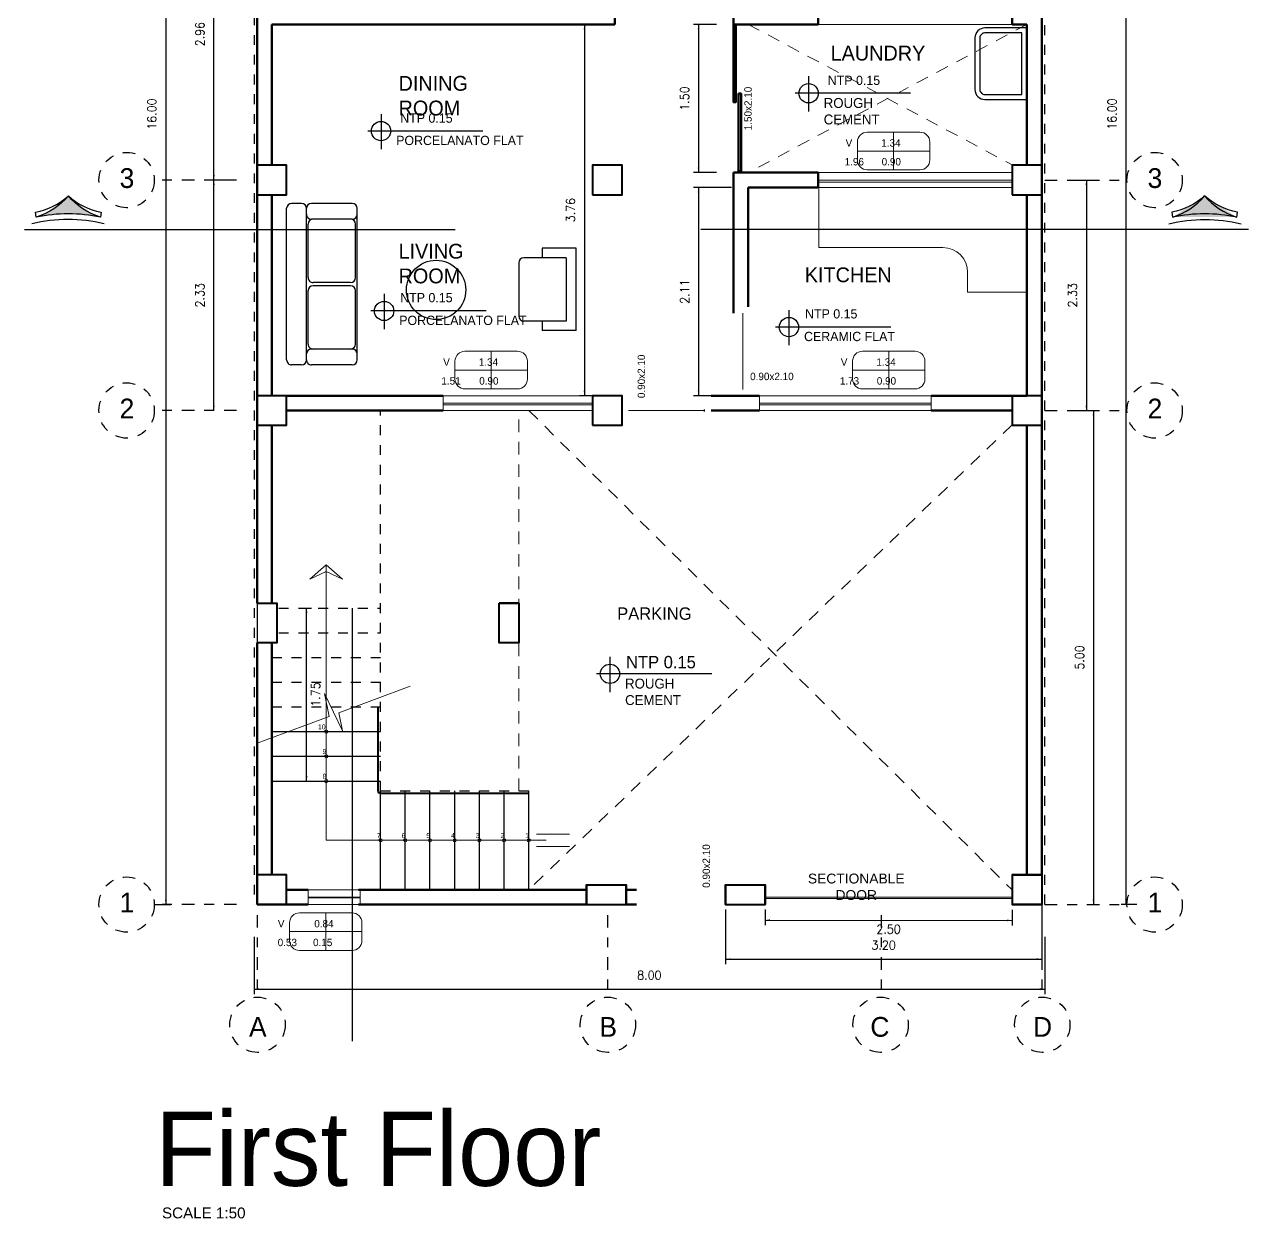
# Model space of a CAD drawing. Header units: millimetres. Extents: x -1414 to 2664, y 674 to 1517.
# Drawn here: x 1379.57 to 1391.95, y 839.85 to 851.94 of the extents above; entities that cross this region are included whole.
import ezdxf
from ezdxf.enums import TextEntityAlignment as Align

# ---------------------------------------------------------------- set-up
doc = ezdxf.new("R2010")
doc.units = ezdxf.units.MM
doc.header["$LTSCALE"] = 0.01
for name, pattern in [('DASHDOT', [25.4, 12.7, -6.35, 0, -6.35]), ('DASHED', [19.05, 12.7, -6.35]), ('DASHED2', [9.525, 6.35, -3.175])]:
    doc.linetypes.add(name, pattern=pattern)
for name, color, linetype, lineweight in [('.01', 1, 'CONTINUOUS', 9), ('.1', 2, 'CONTINUOUS', 13), ('Cotas', 1, 'CONTINUOUS', 9), ('MEMBRETE', 42, 'CONTINUOUS', 20), ('MOBILIARIO', 250, 'CONTINUOUS', 9), ('MURO', 5, 'CONTINUOUS', 50)]:
    doc.layers.add(name, color=color, linetype=linetype, lineweight=lineweight)
for name, color, linetype in [('.2', 2, 'CONTINUOUS'), ('06', 6, 'CONTINUOUS'), ('2', 2, 'CONTINUOUS'), ('AFORMA-COL', 7, 'CONTINUOUS'), ('corte', 206, 'CONTINUOUS'), ('EJES', 8, 'DASHDOT'), ('G-LINEA FINA', 254, 'CONTINUOUS'), ('IE-ALU', 3, 'CONTINUOUS'), ('sanitarios_1', 3, 'CONTINUOUS'), ('TEXTOS02', 2, 'CONTINUOUS')]:
    doc.layers.add(name, color=color, linetype=linetype)
doc.styles.add('ARIAL', font='ARIAL')
doc.styles.add('ARIAL-1', font='ARIAL-1')
doc.styles.get("Standard").update_dxf_attribs({"font": 'STANDARD'})
doc.styles.add('style1', font='style1')
doc.styles.add('TEXTO', font='TEXTO')
doc.dimstyles.get("Standard").update_dxf_attribs({"dimscale": 0.05, "dimtxt": 1.8, "dimasz": 1, "dimexe": 1, "dimexo": 1, "dimgap": 0.9, "dimtad": 0, "dimtoh": 1, "dimzin": 4, "dimdsep": 46, "dimcen": 0.09, "dimclrd": 2, "dimclre": 1, "dimclrt": 3, "dimadec": 0, "dimazin": 0, "dimtfac": 1, "dimtdec": 4, "dimtofl": 0, "dimtmove": 0, "dimatfit": 3, "dimfxl": 0.05, "dimtolj": 1, "dimtzin": 0, "dimarcsym": 0})

# ---------------------------------------------------------------- blocks, each defined once
blk = doc.blocks.new('*D2')
at = {"layer": 'MURO', "color": 1, "linetype": 'ByBlock', "lineweight": -2}
for p, q in [((1390.354, 848.031), (1390.432, 848.031)), ((1390.354, 843.031), (1390.432, 843.031))]:
    blk.add_line(p, q, dxfattribs=at)
at = {"layer": 'MURO', "color": 2, "linetype": 'ByBlock', "lineweight": -2}
blk.add_line((1390.382, 848.031), (1390.382, 843.031), dxfattribs=at)
for points in [[(1390.382, 848.031), (1390.39, 847.981), (1390.373, 847.981)], [(1390.382, 843.031), (1390.373, 843.081), (1390.39, 843.081)]]:
    blk.add_solid(points, dxfattribs=at)
at = {"layer": 'MURO', "color": 3, "linetype": 'CONTINUOUS', "lineweight": -2, "insert": (1390.241, 845.531), "char_height": 0.09, "width": 0.21, "attachment_point": 5, "rotation": 90}
blk.add_mtext('5.00', dxfattribs=at)
blk = doc.blocks.new('*D3')
at = {"layer": 'MURO', "color": 1, "linetype": 'ByBlock', "lineweight": -2}
for p, q in [((1381.661, 850.363), (1381.431, 850.363)), ((1381.46, 848.031), (1381.431, 848.031))]:
    blk.add_line(p, q, dxfattribs=at)
at = {"layer": 'MURO', "color": 2, "linetype": 'ByBlock', "lineweight": -2}
blk.add_line((1381.481, 848.031), (1381.481, 850.363), dxfattribs=at)
for points in [[(1381.481, 850.363), (1381.49, 850.313), (1381.473, 850.313)], [(1381.481, 848.031), (1381.473, 848.081), (1381.49, 848.081)]]:
    blk.add_solid(points, dxfattribs=at)
at = {"layer": 'MURO', "color": 3, "linetype": 'CONTINUOUS', "lineweight": -2, "insert": (1381.34, 849.197), "char_height": 0.09, "width": 0.21, "attachment_point": 5, "rotation": 90}
blk.add_mtext('2.33', dxfattribs=at)
blk = doc.blocks.new('*D4')
at = {"layer": 'MURO', "color": 1, "linetype": 'ByBlock', "lineweight": -2}
for p, q in [((1381.661, 853.318), (1381.431, 853.318)), ((1381.661, 850.363), (1381.431, 850.363))]:
    blk.add_line(p, q, dxfattribs=at)
at = {"layer": 'MURO', "color": 2, "linetype": 'ByBlock', "lineweight": -2}
blk.add_line((1381.481, 850.363), (1381.481, 853.318), dxfattribs=at)
for points in [[(1381.481, 853.318), (1381.49, 853.268), (1381.473, 853.268)], [(1381.481, 850.363), (1381.473, 850.413), (1381.49, 850.413)]]:
    blk.add_solid(points, dxfattribs=at)
at = {"layer": 'MURO', "color": 3, "linetype": 'CONTINUOUS', "lineweight": -2, "insert": (1381.34, 851.84), "char_height": 0.09, "width": 0.21, "attachment_point": 5, "rotation": 90}
blk.add_mtext('2.96', dxfattribs=at)
blk = doc.blocks.new('*D8')
at = {"layer": 'MURO', "color": 1, "linetype": 'ByBlock', "lineweight": -2}
for p, q in [((1390.161, 850.363), (1390.36, 850.363)), ((1390.161, 848.031), (1390.36, 848.031))]:
    blk.add_line(p, q, dxfattribs=at)
at = {"layer": 'MURO', "color": 2, "linetype": 'ByBlock', "lineweight": -2}
blk.add_line((1390.31, 850.363), (1390.31, 848.031), dxfattribs=at)
for points in [[(1390.31, 850.363), (1390.318, 850.313), (1390.301, 850.313)], [(1390.31, 848.031), (1390.301, 848.081), (1390.318, 848.081)]]:
    blk.add_solid(points, dxfattribs=at)
at = {"layer": 'MURO', "color": 3, "linetype": 'CONTINUOUS', "lineweight": -2, "insert": (1390.169, 849.197), "char_height": 0.09, "width": 0.21, "attachment_point": 5, "rotation": 90}
blk.add_mtext('2.33', dxfattribs=at)
blk = doc.blocks.new('*D32')
at = {"layer": '.01', "color": 1, "linetype": 'ByBlock', "lineweight": -2}
for p, q in [((1390.206, 859.031), (1390.76, 859.031)), ((1390.821, 843.031), (1390.66, 843.031))]:
    blk.add_line(p, q, dxfattribs=at)
at = {"layer": '.01', "color": 2, "linetype": 'ByBlock', "lineweight": -2}
blk.add_line((1390.71, 859.031), (1390.71, 843.031), dxfattribs=at)
for points in [[(1390.71, 859.031), (1390.718, 858.981), (1390.701, 858.981)], [(1390.71, 843.031), (1390.701, 843.081), (1390.718, 843.081)]]:
    blk.add_solid(points, dxfattribs=at)
at = {"layer": '.01', "color": 3, "linetype": 'CONTINUOUS', "lineweight": -2, "insert": (1390.569, 851.031), "char_height": 0.09, "width": 0.26, "attachment_point": 5, "rotation": 90}
blk.add_mtext('16.00', dxfattribs=at)
blk = doc.blocks.new('*D33')
at = {"layer": '.01', "color": 1, "linetype": 'ByBlock', "lineweight": -2}
for p, q in [((1389.858, 843.281), (1389.858, 842.428)), ((1386.658, 842.981), (1386.658, 842.428))]:
    blk.add_line(p, q, dxfattribs=at)
at = {"layer": '.01', "color": 2, "linetype": 'ByBlock', "lineweight": -2}
blk.add_line((1386.658, 842.478), (1389.858, 842.478), dxfattribs=at)
for points in [[(1386.658, 842.478), (1386.708, 842.487), (1386.708, 842.47)], [(1389.858, 842.478), (1389.808, 842.47), (1389.808, 842.487)]]:
    blk.add_solid(points, dxfattribs=at)
at = {"layer": '.01', "color": 3, "linetype": 'CONTINUOUS', "lineweight": -2, "insert": (1388.258, 842.62), "char_height": 0.09, "width": 0.21, "attachment_point": 5}
blk.add_mtext('3.20', dxfattribs=at)
blk = doc.blocks.new('*D39')
at = {"layer": '.01', "color": 1, "linetype": 'ByBlock', "lineweight": -2}
for p, q in [((1381.499, 859.031), (1380.946, 859.031)), ((1380.884, 843.031), (1381.046, 843.031))]:
    blk.add_line(p, q, dxfattribs=at)
at = {"layer": '.01', "color": 2, "linetype": 'ByBlock', "lineweight": -2}
blk.add_line((1380.996, 859.031), (1380.996, 843.031), dxfattribs=at)
for points in [[(1380.996, 859.031), (1381.004, 858.981), (1380.987, 858.981)], [(1380.996, 843.031), (1380.987, 843.081), (1381.004, 843.081)]]:
    blk.add_solid(points, dxfattribs=at)
at = {"layer": '.01', "color": 3, "linetype": 'CONTINUOUS', "lineweight": -2, "insert": (1380.854, 851.031), "char_height": 0.09, "width": 0.26, "attachment_point": 5, "rotation": 90}
blk.add_mtext('16.00', dxfattribs=at)
blk = doc.blocks.new('*D40')
at = {"layer": 'MURO', "color": 1, "linetype": 'ByBlock', "lineweight": -2}
for p, q in [((1381.888, 842.703), (1381.888, 842.125)), ((1389.888, 842.703), (1389.888, 842.125))]:
    blk.add_line(p, q, dxfattribs=at)
at = {"layer": 'MURO', "color": 2, "linetype": 'ByBlock', "lineweight": -2}
blk.add_line((1381.888, 842.175), (1389.888, 842.175), dxfattribs=at)
for points in [[(1381.888, 842.175), (1381.938, 842.184), (1381.938, 842.167)], [(1389.888, 842.175), (1389.838, 842.167), (1389.838, 842.184)]]:
    blk.add_solid(points, dxfattribs=at)
at = {"layer": 'MURO', "color": 3, "linetype": 'CONTINUOUS', "lineweight": -2, "insert": (1385.888, 842.316), "char_height": 0.09, "width": 0.21, "attachment_point": 5}
blk.add_mtext('8.00', dxfattribs=at)
blk = doc.blocks.new('*D54')
at = {"layer": '.1', "color": 1, "linetype": 'ByBlock', "lineweight": -2}
for p, q in [((1385.488, 851.938), (1385.182, 851.938)), ((1385.301, 848.181), (1385.182, 848.181))]:
    blk.add_line(p, q, dxfattribs=at)
at = {"layer": '.1', "color": 2, "linetype": 'ByBlock', "lineweight": -2}
blk.add_line((1385.232, 851.938), (1385.232, 848.181), dxfattribs=at)
for points in [[(1385.232, 851.938), (1385.24, 851.888), (1385.223, 851.888)], [(1385.232, 848.181), (1385.223, 848.231), (1385.24, 848.231)]]:
    blk.add_solid(points, dxfattribs=at)
at = {"layer": '.1', "color": 3, "linetype": 'CONTINUOUS', "lineweight": -2, "insert": (1385.09, 850.059), "char_height": 0.09, "width": 0.21, "attachment_point": 5, "rotation": 90}
blk.add_mtext('3.76', dxfattribs=at)
blk = doc.blocks.new('*D55')
at = {"layer": '.1', "color": 1, "linetype": 'ByBlock', "lineweight": -2}
for p, q in [((1386.568, 851.938), (1386.335, 851.938)), ((1386.568, 850.438), (1386.335, 850.438))]:
    blk.add_line(p, q, dxfattribs=at)
at = {"layer": '.1', "color": 2, "linetype": 'ByBlock', "lineweight": -2}
blk.add_line((1386.385, 851.938), (1386.385, 850.438), dxfattribs=at)
for points in [[(1386.385, 851.938), (1386.393, 851.888), (1386.377, 851.888)], [(1386.385, 850.438), (1386.377, 850.488), (1386.393, 850.488)]]:
    blk.add_solid(points, dxfattribs=at)
at = {"layer": '.1', "color": 3, "linetype": 'CONTINUOUS', "lineweight": -2, "insert": (1386.244, 851.188), "char_height": 0.09, "width": 0.19, "attachment_point": 5, "rotation": 90}
blk.add_mtext('1.50', dxfattribs=at)
blk = doc.blocks.new('*D56')
at = {"layer": '.1', "color": 1, "linetype": 'ByBlock', "lineweight": -2}
for p, q in [((1386.718, 850.288), (1386.335, 850.288)), ((1386.665, 848.181), (1386.335, 848.181))]:
    blk.add_line(p, q, dxfattribs=at)
at = {"layer": '.1', "color": 2, "linetype": 'ByBlock', "lineweight": -2}
blk.add_line((1386.385, 850.288), (1386.385, 848.181), dxfattribs=at)
for points in [[(1386.385, 850.288), (1386.393, 850.238), (1386.377, 850.238)], [(1386.385, 848.181), (1386.377, 848.231), (1386.393, 848.231)]]:
    blk.add_solid(points, dxfattribs=at)
at = {"layer": '.1', "color": 3, "linetype": 'CONTINUOUS', "lineweight": -2, "insert": (1386.245, 849.234), "char_height": 0.09, "width": 0.17, "attachment_point": 5, "rotation": 90}
blk.add_mtext('2.11', dxfattribs=at)
blk = doc.blocks.new('*D168')
at = {"layer": 'IE-ALU', "color": 1, "linetype": 'ByBlock', "lineweight": -2}
for p, q in [((1387.058, 842.981), (1387.058, 842.823)), ((1389.558, 842.978), (1389.558, 842.82))]:
    blk.add_line(p, q, dxfattribs=at)
at = {"layer": 'IE-ALU', "color": 2, "linetype": 'ByBlock', "lineweight": -2}
blk.add_line((1387.058, 842.873), (1389.558, 842.87), dxfattribs=at)
for points in [[(1387.058, 842.873), (1387.108, 842.881), (1387.108, 842.865)], [(1389.558, 842.87), (1389.508, 842.862), (1389.508, 842.879)]]:
    blk.add_solid(points, dxfattribs=at)
at = {"layer": 'IE-ALU', "color": 3, "linetype": 'CONTINUOUS', "lineweight": -2, "insert": (1388.308, 842.781), "char_height": 0.09, "width": 0.21, "attachment_point": 5, "rotation": 359.9298}
blk.add_mtext('2.50', dxfattribs=at)
blk = doc.blocks.new('*D169')
at = {"layer": '.1', "color": 1, "linetype": 'ByBlock', "lineweight": -2}
for p, q in [((1382.391, 846.031), (1382.47, 846.031)), ((1382.391, 844.281), (1382.47, 844.281))]:
    blk.add_line(p, q, dxfattribs=at)
at = {"layer": '.1', "color": 2, "linetype": 'ByBlock', "lineweight": -2}
blk.add_line((1382.42, 844.281), (1382.42, 846.031), dxfattribs=at)
for points in [[(1382.42, 846.031), (1382.428, 845.981), (1382.412, 845.981)], [(1382.42, 844.281), (1382.412, 844.331), (1382.428, 844.331)]]:
    blk.add_solid(points, dxfattribs=at)
at = {"layer": '.1', "color": 3, "linetype": 'CONTINUOUS', "lineweight": -2, "insert": (1382.511, 845.156), "char_height": 0.09, "width": 0.19, "attachment_point": 5, "rotation": 90}
blk.add_mtext('1.75', dxfattribs=at)

msp = doc.modelspace()

# ---------------------------------------------------------------- hatches: boundary and pattern name
at = {"layer": '.01'}
h = msp.add_hatch(dxfattribs=at)
h.set_pattern_fill('NET', color=8, scale=0.1, style=0)
h.set_pattern_definition([])
h.paths.add_polyline_path([(1386.962, 849.624), (1386.962, 850.215), (1387.554, 850.215), (1387.554, 849.624), (1387.527, 849.624), (1387.527, 849.653), (1387.477, 849.653), (1387.477, 849.624)], flags=0)
edge = h.paths.add_edge_path(flags=0)
edge.add_line((1389.091, 848.778), (1389.142, 848.778))
edge.add_line((1389.142, 848.778), (1389.155, 848.791))
edge.add_arc((1389.206, 848.844), 0.0741, 225.7141, 314.2859)
edge.add_line((1389.258, 848.791), (1389.271, 848.778))
edge.add_line((1389.271, 848.778), (1389.322, 848.778))
edge.add_line((1389.322, 848.778), (1389.322, 848.714))
edge.add_line((1389.322, 848.714), (1389.091, 848.714))
edge.add_line((1389.091, 848.714), (1389.091, 848.778))
edge = h.paths.add_edge_path(flags=0)
edge.add_line((1389.091, 848.778), (1389.142, 848.778))
edge.add_line((1389.142, 848.778), (1389.155, 848.791))
edge.add_arc((1389.206, 848.844), 0.0741, 225.7141, 314.2859)
edge.add_line((1389.258, 848.791), (1389.271, 848.778))
edge.add_line((1389.271, 848.778), (1389.322, 848.778))
edge.add_line((1389.322, 848.778), (1389.322, 848.714))
edge.add_line((1389.322, 848.714), (1389.091, 848.714))
edge.add_line((1389.091, 848.714), (1389.091, 848.778))
edge = h.paths.add_edge_path(flags=0)
edge.add_line((1389.519, 848.778), (1389.57, 848.778))
edge.add_line((1389.57, 848.778), (1389.57, 848.714))
edge.add_line((1389.57, 848.714), (1389.339, 848.714))
edge.add_line((1389.339, 848.714), (1389.339, 848.778))
edge.add_line((1389.339, 848.778), (1389.39, 848.778))
edge.add_line((1389.39, 848.778), (1389.415, 848.804))
edge.add_arc((1389.454, 848.844), 0.056, 225.7141, 314.2859)
edge.add_line((1389.494, 848.804), (1389.519, 848.778))
edge = h.paths.add_edge_path(flags=0)
edge.add_line((1389.519, 848.778), (1389.57, 848.778))
edge.add_line((1389.57, 848.778), (1389.57, 848.714))
edge.add_line((1389.57, 848.714), (1389.339, 848.714))
edge.add_line((1389.339, 848.714), (1389.339, 848.778))
edge.add_line((1389.339, 848.778), (1389.39, 848.778))
edge.add_line((1389.39, 848.778), (1389.415, 848.804))
edge.add_arc((1389.454, 848.844), 0.056, 225.7141, 314.2859)
edge.add_line((1389.494, 848.804), (1389.519, 848.778))
edge = h.paths.add_edge_path(flags=0)
edge.add_arc((1389.206, 848.844), 0.0669, 0, 360)
edge = h.paths.add_edge_path(flags=0)
edge.add_arc((1389.206, 848.844), 0.0669, 0, 360)
edge = h.paths.add_edge_path(flags=0)
edge.add_arc((1389.548, 848.952), 0.0217, 0, 90)
edge.add_line((1389.548, 848.973), (1389.361, 848.973))
edge.add_arc((1389.361, 848.952), 0.0217, 90, 180)
edge.add_line((1389.339, 848.952), (1389.339, 848.91))
edge.add_line((1389.339, 848.91), (1389.39, 848.91))
edge.add_line((1389.39, 848.91), (1389.415, 848.884))
edge.add_arc((1389.454, 848.844), 0.056, 45.7141, 134.2859, ccw=False)
edge.add_line((1389.494, 848.884), (1389.519, 848.91))
edge.add_line((1389.519, 848.91), (1389.57, 848.91))
edge.add_line((1389.57, 848.91), (1389.57, 848.952))
h.paths.add_polyline_path([(1389.05, 848.414), (1389.05, 849.014), (1389.607, 849.014), (1389.607, 848.414)], flags=0)
edge = h.paths.add_edge_path(flags=0)
edge.add_arc((1389.548, 848.952), 0.0217, 0, 90)
edge.add_line((1389.548, 848.973), (1389.361, 848.973))
edge.add_arc((1389.361, 848.952), 0.0217, 90, 180)
edge.add_line((1389.339, 848.952), (1389.339, 848.91))
edge.add_line((1389.339, 848.91), (1389.39, 848.91))
edge.add_line((1389.39, 848.91), (1389.415, 848.884))
edge.add_arc((1389.454, 848.844), 0.056, 45.7141, 134.2859, ccw=False)
edge.add_line((1389.494, 848.884), (1389.519, 848.91))
edge.add_line((1389.519, 848.91), (1389.57, 848.91))
edge.add_line((1389.57, 848.91), (1389.57, 848.952))
edge = h.paths.add_edge_path(flags=0)
edge.add_line((1386.888, 850.288), (1386.888, 848.181))
edge.add_line((1386.888, 848.181), (1389.708, 848.181))
edge.add_line((1389.708, 848.181), (1389.708, 849.229))
edge.add_line((1389.708, 849.229), (1389.108, 849.229))
edge.add_line((1389.108, 849.229), (1389.108, 849.438))
edge.add_arc((1388.858, 849.429), 0.25, 2.0206, 90)
edge.add_line((1388.858, 849.679), (1387.604, 849.679))
edge.add_line((1387.604, 849.679), (1387.604, 850.288))
edge.add_line((1387.604, 850.288), (1386.888, 850.288))
at = {"layer": 'corte', "linetype": 'CONTINUOUS'}
h = msp.add_hatch(color=256, dxfattribs=at)
edge = h.paths.add_edge_path(flags=0)
edge.add_arc((1380.009, 848.412), 1.609, 78.3878, 101.6122)
edge.add_arc((1379.477, 850.654), 0.696, 287.3449, 319.7489)
edge.add_arc((1380.541, 850.654), 0.696, 220.2511, 252.6551)
h = msp.add_hatch(color=256, dxfattribs=at)
edge = h.paths.add_edge_path(flags=0)
edge.add_arc((1391.506, 848.412), 1.609, 78.3878, 101.6122, ccw=False)
edge.add_arc((1392.038, 850.654), 0.696, 220.2511, 252.6551, ccw=False)
edge.add_arc((1390.975, 850.654), 0.696, 287.3449, 319.7489, ccw=False)

# ---------------------------------------------------------------- linework, layer by layer
at = {"layer": '.01', "linetype": 'DASHED'}
for p, q in [((1386.888, 851.938), (1389.567, 850.513)), ((1389.708, 851.938), (1386.888, 850.438)), ((1384.568, 844.181), (1384.568, 848.031)), ((1384.668, 848.031), (1389.558, 843.179)), ((1389.558, 847.886), (1384.668, 843.181))]:
    msp.add_line(p, q, dxfattribs=at)
at = {"layer": '.01', "color": 1}
for p, q in [((1383.803, 848.031), (1383.803, 848.181)), ((1387.003, 848.031), (1387.003, 848.181)), ((1388.738, 848.106), (1388.738, 848.181)), ((1388.738, 848.181), (1388.738, 848.031)), ((1382.618, 846.469), (1382.453, 846.325)), ((1382.453, 846.325), (1382.618, 846.402)), ((1382.618, 846.469), (1382.618, 843.681)), ((1382.618, 846.469), (1382.784, 846.325)), ((1382.784, 846.325), (1382.618, 846.402)), ((1382.746, 844.972), (1383.468, 845.242)), ((1381.918, 844.663), (1382.648, 844.935)), ((1384.845, 843.681), (1382.618, 843.681))]:
    msp.add_line(p, q, dxfattribs=at)
at = {"layer": '.01'}
for p, q in [((1386.438, 848.031), (1385.678, 848.031)), ((1383.138, 844.181), (1383.138, 845.031)), ((1383.148, 844.181), (1383.148, 845.031)), ((1383.168, 844.161), (1384.668, 844.161)), ((1383.168, 844.151), (1384.668, 844.151))]:
    msp.add_line(p, q, dxfattribs=at)
at = {"layer": '.01', "color": 1}
msp.add_lwpolyline([(1382.648, 844.935), (1382.601, 845.168), (1382.782, 844.789), (1382.746, 844.972)], dxfattribs=at)
at = {"layer": '.01'}
for radius in [0.03, 0.02]:
    msp.add_arc((1383.168, 844.181), radius, 180, 270, dxfattribs=at)
at = {"layer": '.1', "linetype": 'DASHED2', "lineweight": -2}
for p, q in [((1381.888, 859.031), (1381.888, 843.031)), ((1389.888, 843.031), (1389.888, 859.031))]:
    msp.add_line(p, q, dxfattribs=at)
at = {"layer": '.1', "color": 2}
for p, q in [((1387.597, 851.938), (1389.558, 851.938)), ((1389.558, 850.438), (1387.597, 850.438)), ((1389.558, 850.363), (1387.597, 850.363)), ((1389.558, 850.343), (1387.597, 850.343)), ((1389.558, 850.288), (1387.597, 850.288)), ((1383.803, 848.181), (1385.313, 848.181)), ((1387.003, 848.181), (1388.738, 848.181)), ((1383.803, 848.106), (1385.313, 848.106)), ((1383.803, 848.088), (1385.313, 848.088)), ((1383.803, 848.031), (1385.313, 848.031)), ((1387.003, 848.106), (1388.738, 848.106)), ((1387.003, 848.088), (1388.738, 848.088)), ((1387.003, 848.031), (1388.738, 848.031))]:
    msp.add_line(p, q, dxfattribs=at)
at = {"layer": '.1', "color": 1}
for p, q in [((1388.093, 850.848), (1388.625, 850.848)), ((1388.359, 850.848), (1388.359, 850.467)), ((1387.993, 850.567), (1387.993, 850.748)), ((1388.725, 850.748), (1388.725, 850.567)), ((1387.993, 850.657), (1388.725, 850.657)), ((1388.625, 850.467), (1388.093, 850.467)), ((1384.021, 848.63), (1384.554, 848.63)), ((1384.288, 848.63), (1384.288, 848.249)), ((1388.044, 848.63), (1388.576, 848.63)), ((1388.31, 848.63), (1388.31, 848.249)), ((1383.921, 848.349), (1383.921, 848.53)), ((1384.654, 848.53), (1384.654, 848.349)), ((1387.944, 848.349), (1387.944, 848.53)), ((1388.676, 848.53), (1388.676, 848.349)), ((1383.921, 848.44), (1384.654, 848.44)), ((1387.944, 848.44), (1388.676, 848.44)), ((1384.554, 848.249), (1384.021, 848.249)), ((1388.576, 848.249), (1388.044, 848.249)), ((1382.348, 842.947), (1382.88, 842.947)), ((1382.614, 842.947), (1382.614, 842.566)), ((1382.248, 842.666), (1382.248, 842.847)), ((1382.98, 842.847), (1382.98, 842.666)), ((1382.248, 842.757), (1382.98, 842.757)), ((1382.88, 842.566), (1382.348, 842.566))]:
    msp.add_line(p, q, dxfattribs=at)
at = {"layer": '.1'}
for p, q in [((1387.604, 849.679), (1387.604, 850.279)), ((1388.858, 849.679), (1387.604, 849.679)), ((1389.108, 849.229), (1389.108, 849.429)), ((1389.108, 849.229), (1389.708, 849.229)), ((1386.835, 849.016), (1386.835, 848.245)), ((1384.747, 843.744), (1385.079, 843.744)), ((1384.747, 843.618), (1385.079, 843.618)), ((1382.434, 843.181), (1382.434, 843.031)), ((1382.434, 843.181), (1382.96, 843.181)), ((1382.96, 843.181), (1382.96, 843.031)), ((1382.434, 843.106), (1382.96, 843.106)), ((1382.434, 843.106), (1382.96, 843.106)), ((1382.434, 843.098), (1382.96, 843.098)), ((1387.058, 843.106), (1389.558, 843.106)), ((1387.058, 843.093), (1389.558, 843.093)), ((1382.434, 843.031), (1382.96, 843.031))]:
    msp.add_line(p, q, dxfattribs=at)
for centre in [(1382.618, 844.781), (1382.618, 844.531), (1382.618, 844.281), (1383.168, 843.681), (1383.418, 843.681), (1383.668, 843.681), (1383.918, 843.681), (1384.168, 843.681), (1384.418, 843.681), (1384.668, 843.681)]:
    msp.add_circle(centre, 0.0166, dxfattribs=at)
at = {"layer": '.1', "color": 1}
for centre, start, end in [((1388.093, 850.748), 90, 180), ((1388.625, 850.748), 0, 90), ((1388.093, 850.567), 180, 270), ((1388.625, 850.567), 270, 0), ((1384.021, 848.53), 90, 180), ((1384.554, 848.53), 0, 90), ((1388.044, 848.53), 90, 180), ((1388.576, 848.53), 0, 90), ((1384.021, 848.349), 180, 270), ((1384.554, 848.349), 270, 0), ((1388.044, 848.349), 180, 270), ((1388.576, 848.349), 270, 0), ((1382.348, 842.847), 90, 180), ((1382.88, 842.847), 0, 90), ((1382.348, 842.666), 180, 270), ((1382.88, 842.666), 270, 0)]:
    msp.add_arc(centre, 0.1, start, end, dxfattribs=at)
at = {"layer": '.1'}
msp.add_arc((1388.858, 849.429), 0.25, 0, 90, dxfattribs=at)
at = {"layer": '.2', "linetype": 'DASHED2'}
for p, q in [((1383.168, 844.181), (1383.168, 848.031)), ((1382.138, 846.031), (1383.168, 846.031)), ((1382.138, 845.781), (1383.168, 845.781)), ((1382.068, 845.531), (1383.168, 845.531)), ((1382.068, 845.281), (1383.168, 845.281)), ((1382.068, 845.031), (1383.168, 845.031)), ((1383.168, 844.181), (1384.668, 844.181))]:
    msp.add_line(p, q, dxfattribs=at)
at = {"layer": '.2'}
for p, q in [((1382.068, 845.531), (1382.118, 845.531)), ((1382.068, 845.281), (1382.118, 845.281)), ((1382.068, 845.031), (1382.118, 845.031)), ((1382.068, 844.781), (1382.118, 844.781)), ((1382.068, 844.781), (1383.168, 844.781)), ((1382.068, 844.531), (1383.168, 844.531)), ((1382.068, 844.281), (1383.168, 844.281)), ((1383.168, 843.181), (1383.168, 844.181)), ((1383.418, 843.181), (1383.418, 844.181)), ((1383.668, 843.181), (1383.668, 844.181)), ((1383.918, 843.181), (1383.918, 844.181)), ((1384.168, 843.181), (1384.168, 844.181)), ((1384.418, 843.181), (1384.418, 844.181)), ((1384.668, 843.181), (1384.668, 844.181))]:
    msp.add_line(p, q, dxfattribs=at)
at = {"layer": '06'}
for p, q in [((1382.118, 846.081), (1381.918, 846.081)), ((1385.653, 843.031), (1385.653, 843.231)), ((1387.058, 843.031), (1387.058, 843.231)), ((1387.058, 843.031), (1387.058, 843.181)), ((1387.058, 843.031), (1387.058, 843.181))]:
    msp.add_line(p, q, dxfattribs=at)
at = {"layer": '06', "lineweight": 40}
for p, q in [((1384.568, 846.081), (1384.368, 846.081)), ((1386.738, 843.031), (1387.058, 843.031)), ((1386.738, 843.031), (1387.058, 843.031)), ((1386.738, 843.031), (1387.058, 843.031)), ((1386.738, 843.031), (1387.058, 843.031))]:
    msp.add_line(p, q, dxfattribs=at)
for points in [[(1381.918, 850.213), (1382.218, 850.213), (1382.218, 850.513), (1381.918, 850.513)], [(1385.313, 850.213), (1385.613, 850.213), (1385.613, 850.513), (1385.313, 850.513)], [(1389.558, 850.213), (1389.858, 850.213), (1389.858, 850.513), (1389.558, 850.513)], [(1385.313, 847.881), (1385.613, 847.881), (1385.613, 848.181), (1385.313, 848.181)], [(1389.558, 847.881), (1389.858, 847.881), (1389.858, 848.181), (1389.558, 848.181)], [(1384.368, 846.081), (1384.568, 846.081), (1384.568, 845.681), (1384.368, 845.681)], [(1381.918, 843.031), (1382.218, 843.031), (1382.218, 843.331), (1381.918, 843.331)]]:
    msp.add_lwpolyline(points, close=True, dxfattribs=at)
for points in [[(1382.218, 848.181), (1381.918, 848.181), (1381.918, 847.881), (1382.218, 847.881), (1382.218, 848.181)], [(1381.918, 846.081), (1382.118, 846.081), (1382.118, 845.681), (1381.918, 845.681)], [(1389.858, 843.331), (1389.558, 843.331), (1389.558, 843.031), (1389.858, 843.031)], [(1389.558, 843.331), (1389.858, 843.331), (1389.858, 843.031), (1389.558, 843.031)], [(1385.253, 843.031), (1385.253, 843.231), (1385.653, 843.231), (1385.653, 843.031)], [(1385.253, 843.231), (1385.253, 843.031), (1385.653, 843.031), (1385.653, 843.231)], [(1386.658, 843.031), (1386.658, 843.231), (1387.058, 843.231), (1387.058, 843.031)], [(1386.658, 843.231), (1386.658, 843.031), (1387.058, 843.031), (1387.058, 843.231)]]:
    msp.add_lwpolyline(points, dxfattribs=at)
at = {"layer": '06'}
msp.add_lwpolyline([(1382.118, 846.081), (1381.918, 846.081), (1381.918, 845.681), (1382.118, 845.681)], dxfattribs=at)
at = {"layer": 'AFORMA-COL'}
msp.add_circle((1383.73, 849.251), 0.3, dxfattribs=at)
at = {"layer": 'corte', "linetype": 'CONTINUOUS'}
for p, q in [((1379.565, 849.863), (1383.924, 849.863)), ((1391.95, 849.863), (1386.408, 849.863)), ((1382.885, 841.647), (1382.885, 846.031))]:
    msp.add_line(p, q, dxfattribs=at)
for points in [[(1379.684, 849.989), (1379.678, 850.038, 0.137377), (1380.009, 850.204, -0.142215), (1379.685, 849.989, -0.142215)], [(1380.333, 849.989, -0.142215), (1380.009, 850.204, 0.137377), (1380.34, 850.038), (1380.334, 849.989)], [(1391.183, 849.989, 0.142215), (1391.506, 850.204, -0.137377), (1391.175, 850.038), (1391.181, 849.989)], [(1391.831, 849.989), (1391.837, 850.038, -0.137377), (1391.506, 850.204, 0.142215), (1391.83, 849.989, 0.142215)], [(1380.371, 849.92, 0.119181), (1379.641, 849.92, 0.119181)], [(1391.144, 849.92, -0.119181), (1391.874, 849.92, -0.119181)]]:
    msp.add_lwpolyline(points, format="xyb", dxfattribs=at)
for centre in [(1380.009, 848.412), (1391.506, 848.412)]:
    msp.add_arc(centre, 1.609, 78.3483, 101.6517, dxfattribs=at)
at = {"layer": 'EJES', "color": 3}
for p, q in [((1381.711, 850.363), (1380.879, 850.363)), ((1389.888, 850.363), (1390.72, 850.363)), ((1381.711, 848.031), (1380.879, 848.031)), ((1389.888, 848.031), (1390.72, 848.031)), ((1381.711, 843.031), (1380.879, 843.031)), ((1381.918, 842.925), (1381.918, 842.094)), ((1385.463, 842.925), (1385.463, 842.094)), ((1388.233, 842.925), (1388.233, 842.094)), ((1389.858, 842.925), (1389.858, 842.094)), ((1389.888, 843.031), (1390.72, 843.031))]:
    msp.add_line(p, q, dxfattribs=at)
for centre in [(1380.599, 850.363), (1391, 850.363), (1380.599, 848.031), (1391, 848.031), (1380.599, 843.031), (1391, 843.031), (1381.923, 841.814), (1385.468, 841.814), (1388.228, 841.814), (1389.863, 841.814)]:
    msp.add_circle(centre, 0.28, dxfattribs=at)
at = {"layer": 'G-LINEA FINA'}
for p, q in [((1382.369, 850.127), (1382.268, 850.127)), ((1382.881, 850.127), (1382.469, 850.127)), ((1382.218, 848.543), (1382.218, 850.077)), ((1382.419, 848.543), (1382.419, 850.077)), ((1382.931, 848.543), (1382.931, 850.077)), ((1382.435, 849.376), (1382.435, 849.917)), ((1382.915, 849.376), (1382.915, 849.917)), ((1385.146, 849.674), (1384.803, 849.674)), ((1384.803, 849.674), (1384.803, 849.577)), ((1385.146, 848.839), (1385.146, 849.674)), ((1384.566, 849.527), (1384.566, 848.986)), ((1385.047, 849.577), (1385.047, 848.936)), ((1382.435, 848.703), (1382.435, 849.244)), ((1382.865, 849.326), (1382.485, 849.326)), ((1382.865, 849.294), (1382.485, 849.294)), ((1382.915, 848.703), (1382.915, 849.244)), ((1385.047, 848.936), (1384.616, 848.936)), ((1384.803, 848.936), (1384.803, 848.839)), ((1385.146, 848.839), (1384.803, 848.839)), ((1382.369, 848.493), (1382.268, 848.493)), ((1382.881, 848.493), (1382.469, 848.493))]:
    msp.add_line(p, q, dxfattribs=at)
at = {"layer": 'G-LINEA FINA', "lineweight": 30}
for p, q in [((1382.881, 849.967), (1382.469, 849.967)), ((1385.047, 849.577), (1384.616, 849.577)), ((1382.881, 848.653), (1382.469, 848.653))]:
    msp.add_line(p, q, dxfattribs=at)
at = {"layer": 'G-LINEA FINA'}
for centre, start, end in [((1382.268, 850.077), 89.9997, 179.9997), ((1382.369, 850.077), 359.9997, 89.9997), ((1382.469, 850.077), 89.9997, 179.9997), ((1382.881, 850.077), 359.9997, 89.9997), ((1382.469, 850.017), 179.9997, 269.9997), ((1382.881, 850.017), 269.9997, 359.9997), ((1382.485, 849.917), 89.9997, 179.9997), ((1382.865, 849.917), 359.9997, 89.9997), ((1384.616, 849.527), 90, 180), ((1382.485, 849.376), 179.9997, 269.9997), ((1382.865, 849.376), 269.9997, 359.9997), ((1382.485, 849.244), 89.9997, 179.9997), ((1382.865, 849.244), 359.9997, 89.9997), ((1384.616, 848.986), 180, 270), ((1382.469, 848.603), 89.9997, 179.9997), ((1382.485, 848.703), 179.9997, 269.9997), ((1382.865, 848.703), 269.9997, 359.9997), ((1382.881, 848.603), 359.9997, 89.9997), ((1382.268, 848.543), 179.9997, 269.9997), ((1382.369, 848.543), 269.9997, 359.9997), ((1382.469, 848.543), 179.9997, 269.9997), ((1382.881, 848.543), 269.9997, 359.9997)]:
    msp.add_arc(centre, 0.05, start, end, dxfattribs=at)
at = {"layer": 'MURO'}
for p, q in [((1381.918, 859.001), (1381.918, 846.081)), ((1389.858, 843.331), (1389.858, 859.001)), ((1385.538, 852.518), (1385.538, 851.938)), ((1385.538, 851.938), (1385.538, 852.518)), ((1386.738, 852.138), (1386.738, 851.938)), ((1387.597, 852.088), (1387.597, 851.938)), ((1382.068, 851.938), (1382.068, 850.513)), ((1382.068, 851.938), (1385.538, 851.938)), ((1386.738, 851.938), (1387.597, 851.938)), ((1389.558, 851.938), (1389.708, 851.938)), ((1389.708, 850.513), (1389.708, 851.938)), ((1386.738, 850.438), (1386.738, 850.288)), ((1386.738, 850.438), (1387.597, 850.438)), ((1387.597, 850.438), (1387.597, 850.288)), ((1386.738, 850.288), (1386.738, 849.016)), ((1386.738, 850.288), (1386.738, 849.016)), ((1386.888, 850.288), (1387.597, 850.288)), ((1386.888, 850.288), (1386.888, 849.081)), ((1382.068, 850.213), (1382.068, 848.181)), ((1389.708, 848.181), (1389.708, 850.213)), ((1382.218, 848.181), (1383.803, 848.181)), ((1387.003, 848.181), (1386.513, 848.181)), ((1386.738, 848.181), (1386.674, 848.181)), ((1389.708, 848.181), (1388.738, 848.181)), ((1382.218, 848.031), (1383.803, 848.031)), ((1386.449, 848.031), (1386.438, 848.031)), ((1387.003, 848.031), (1386.513, 848.031)), ((1386.738, 848.031), (1386.674, 848.031)), ((1389.558, 848.031), (1388.738, 848.031)), ((1382.068, 847.881), (1382.068, 846.081)), ((1389.708, 843.331), (1389.708, 847.881)), ((1381.918, 845.681), (1381.918, 843.031)), ((1382.068, 845.681), (1382.068, 843.331)), ((1382.218, 843.181), (1382.434, 843.181)), ((1382.944, 843.181), (1384.043, 843.181)), ((1384.043, 843.181), (1385.253, 843.181)), ((1385.653, 843.181), (1385.758, 843.181)), ((1381.918, 843.031), (1382.434, 843.031)), ((1382.944, 843.031), (1384.043, 843.031)), ((1384.043, 843.031), (1385.253, 843.031)), ((1385.653, 843.031), (1385.758, 843.031))]:
    msp.add_line(p, q, dxfattribs=at)
at = {"layer": 'MURO', "color": 1}
msp.add_line((1389.558, 852.088), (1389.558, 851.938), dxfattribs=at)
at = {"layer": 'MURO', "color": 2}
for points in [[(1386.738, 851.938), (1386.763, 851.938), (1386.763, 851.152), (1386.738, 851.152)], [(1386.791, 851.238), (1386.815, 851.238), (1386.815, 850.452), (1386.791, 850.452)]]:
    msp.add_lwpolyline(points, close=True, dxfattribs=at)
at = {"layer": 'MURO'}
msp.add_point((1389.858, 846.225), dxfattribs=at)
at = {"layer": 'sanitarios_1'}
for points in [[(1389.282, 851.179), (1389.708, 851.179), (1389.708, 851.902), (1389.282, 851.902, 0.414214), (1389.182, 851.802), (1389.182, 851.279, 0.414214)], [(1389.282, 851.229), (1389.658, 851.229), (1389.658, 851.852), (1389.282, 851.852, 0.414214), (1389.232, 851.802), (1389.232, 851.279, 0.414214)]]:
    msp.add_lwpolyline(points, format="xyb", close=True, dxfattribs=at)
at = {"layer": 'TEXTOS02', "color": 1}
for p, q in [((1387.499, 851.413), (1387.499, 851.058)), ((1388.53, 851.241), (1387.364, 851.241)), ((1383.173, 851.031), (1383.173, 850.676)), ((1384.204, 850.859), (1383.038, 850.859)), ((1383.204, 849.21), (1383.204, 848.855)), ((1384.235, 849.038), (1383.069, 849.038)), ((1387.3, 849.047), (1387.3, 848.692)), ((1388.331, 848.875), (1387.165, 848.875)), ((1385.489, 845.537), (1385.489, 845.182)), ((1386.521, 845.366), (1385.354, 845.366))]:
    msp.add_line(p, q, dxfattribs=at)
for centre in [(1387.499, 851.241), (1383.173, 850.859), (1383.204, 849.038), (1387.3, 848.875), (1385.489, 845.366)]:
    msp.add_circle(centre, 0.0976, dxfattribs=at)

# ---------------------------------------------------------------- texts
at = {"layer": '.1', "color": 1, "char_height": 0.075, "attachment_point": 1, "style": 'TEXTO'}
for s, insert, width in [('\\pxqc;V', (1387.726, 850.776), 0.3625), ('\\pxqc;1.34', (1388.092, 850.776), 0.47917), ('\\pxqc;1.96', (1387.726, 850.586), 0.47083), ('\\pxqc;0.90', (1388.092, 850.586), 0.4875), ('\\pxqc;V', (1383.654, 848.558), 0.3625), ('\\pxqc;1.34', (1384.02, 848.558), 0.47917), ('\\pxqc;V', (1387.677, 848.558), 0.3625), ('\\pxqc;1.34', (1388.043, 848.558), 0.47917), ('\\pxqc;1.51', (1383.654, 848.368), 0.45417), ('\\pxqc;0.90', (1384.02, 848.368), 0.4875), ('\\pxqc;1.73', (1387.677, 848.368), 0.47083), ('\\pxqc;0.90', (1388.043, 848.368), 0.4875), ('\\pxqc;V', (1381.981, 842.875), 0.3625), ('\\pxqc;0.84', (1382.347, 842.875), 0.49583), ('\\pxqc;0.53', (1381.981, 842.685), 0.4875), ('\\pxqc;0.15', (1382.347, 842.685), 0.47083)]:
    msp.add_mtext(s, dxfattribs=dict(at, insert=insert, width=width))
at = {"layer": '2', "attachment_point": 1, "style": 'TEXTO'}
for s, insert, char_height, width in [('\\pxqc;LAUNDRY', (1387.438, 851.723), 0.15, 1.525), ('DINING ROOM', (1383.35, 851.417), 0.15, 1.24583), ('NTP 0.15', (1387.693, 851.419), 0.0938, 0.51823), ('ROUGH CEMENT', (1387.652, 851.193), 0.1, 0.99722), ('NTP 0.15', (1383.367, 851.037), 0.0938, 0.51823), ('PORCELANATO FLAT', (1383.326, 850.811), 0.09375, 1.26823), ('LIVING ROOM', (1383.35, 849.718), 0.15, 1.24583), ('KITCHEN', (1387.46, 849.479), 0.15, 0.76667), ('NTP 0.15', (1383.367, 849.22), 0.0938, 0.51823), ('PORCELANATO FLAT', (1383.357, 848.99), 0.09375, 1.26823), ('NTP 0.15', (1387.463, 849.056), 0.0938, 0.51823), ('CERAMIC FLAT', (1387.453, 848.827), 0.09375, 0.88281), ('\\pxqc;0.90x2.10', (1386.763, 848.413), 0.075, 0.72917), ('\\pxqc;PARKING', (1385.338, 846.038), 0.125, 1.20139), ('NTP 0.15', (1385.652, 845.547), 0.125, 0.69097), ('ROUGH CEMENT', (1385.642, 845.317), 0.1, 0.99722), ('10', (1382.535, 844.854), 0.05, 0.05), ('9', (1382.581, 844.604), 0.05, 0.02222), ('8', (1382.581, 844.354), 0.05, 0.02222), ('7', (1383.131, 843.754), 0.05, 0.02222), ('6', (1383.381, 843.754), 0.05, 0.02222), ('5', (1383.631, 843.754), 0.05, 0.02222), ('4', (1383.881, 843.754), 0.05, 0.02778), ('3', (1384.131, 843.754), 0.05, 0.02222), ('2', (1384.381, 843.754), 0.05, 0.02222), ('1', (1384.631, 843.754), 0.05, 0.01111)]:
    msp.add_mtext(s, dxfattribs=dict(at, insert=insert, char_height=char_height, width=width))
at = {"layer": '2', "char_height": 0.075, "rotation": 90, "style": 'TEXTO'}
for s, insert, width, attachment_point in [('\\pxqc;1.50x2.10', (1386.848, 850.731), 0.7125, 1), ('\\pxqc;0.90x2.10', (1385.845, 848.012), 0.72917, 7), ('\\pxqc;0.90x2.10', (1386.426, 843.056), 0.72917, 1)]:
    msp.add_mtext(s, dxfattribs=dict(at, insert=insert, width=width, attachment_point=attachment_point))
at = {"layer": 'Cotas', "color": 2, "insert": (1387.981, 843.21), "char_height": 0.1, "width": 1.28611, "attachment_point": 5, "style": 'ARIAL'}
msp.add_mtext('SECTIONABLE DOOR', dxfattribs=at)
at = {"layer": 'EJES', "color": 2, "style": 'style1'}
for s, p in [('3', (1380.602, 850.383)), ('3', (1391.003, 850.383)), ('2', (1380.602, 848.051)), ('2', (1391.003, 848.051)), ('1', (1380.602, 843.051)), ('1', (1391.003, 843.051)), ('A', (1381.926, 841.793)), ('B', (1385.471, 841.793)), ('C', (1388.22, 841.793)), ('D', (1389.866, 841.793))]:
    msp.add_text(s, height=0.2, dxfattribs=at).set_placement(p, align=Align.MIDDLE_CENTER)
at = {"layer": 'MEMBRETE', "insert": (1380.889, 840.934), "char_height": 0.75, "width": 5.31279, "attachment_point": 1, "style": 'TEXTO'}
msp.add_mtext('First Floor', dxfattribs=at)
at = {"layer": 'MOBILIARIO', "style": 'ARIAL-1'}
msp.add_text('SCALE 1:50', height=0.11, dxfattribs=at).set_placement((1381.802, 839.855), align=Align.RIGHT)

# ---------------------------------------------------------------- dimensions: what is measured, and where the dimension line sits
at = {"layer": '.01', "color": 1}
for base, p1, p2, picture, middle in [((1380.996, 843.031), (1381.549, 859.031), (1380.834, 843.031), '*D39', (1380.854, 851.031)), ((1390.71, 843.031), (1390.156, 859.031), (1390.871, 843.031), '*D32', (1390.569, 851.031))]:
    dim = msp.add_linear_dim(base=base, p1=p1, p2=p2, angle=90, dimstyle='Standard', dxfattribs=at)
    dim.commit()
    dim.dimension.update_dxf_attribs({"geometry": picture, "text_midpoint": middle})
dim = msp.add_linear_dim(base=(1389.858, 842.478), p1=(1386.658, 843.031), p2=(1389.858, 843.331), dimstyle='Standard', dxfattribs=at)
dim.commit()
dim.dimension.update_dxf_attribs({"geometry": '*D33', "text_midpoint": (1388.258, 842.62)})
at = {"layer": '.1'}
for base, p1, p2, picture, middle in [((1385.232, 848.181), (1385.538, 851.938), (1385.351, 848.181), '*D54', (1385.09, 850.059)), ((1386.385, 850.438), (1386.618, 851.938), (1386.618, 850.438), '*D55', (1386.244, 851.188)), ((1386.385, 848.181), (1386.768, 850.288), (1386.715, 848.181), '*D56', (1386.245, 849.234))]:
    dim = msp.add_linear_dim(base=base, p1=p1, p2=p2, angle=90, dimstyle='Standard', dxfattribs=at)
    dim.commit()
    dim.dimension.update_dxf_attribs({"geometry": picture, "text_midpoint": middle})
at = {"layer": '.1', "color": 5}
dim = msp.add_linear_dim(base=(1382.42, 846.031), p1=(1382.341, 844.281), p2=(1382.341, 846.031), angle=90, dimstyle='Standard', dxfattribs=at)
dim.commit()
dim.dimension.update_dxf_attribs({"geometry": '*D169', "text_midpoint": (1382.511, 845.156)})
at = {"layer": 'IE-ALU', "color": 5}
dim = msp.add_aligned_dim(p1=(1387.058, 843.031), p2=(1389.558, 843.028), distance=-0.157, dimstyle='Standard', dxfattribs=at)
dim.commit()
dim.dimension.update_dxf_attribs({"geometry": '*D168', "text_midpoint": (1388.308, 842.781)})
at = {"layer": 'MURO'}
for base, p1, p2, picture, middle in [((1381.4815, 853.3177), (1381.7105, 850.3626), (1381.7105, 853.3177), '*D4', (1381.3404, 851.8402)), ((1381.481, 850.363), (1381.51, 848.031), (1381.711, 850.363), '*D3', (1381.34, 849.197)), ((1390.31, 848.031), (1390.111, 850.363), (1390.111, 848.031), '*D8', (1390.169, 849.197)), ((1390.382, 843.031), (1390.304, 848.031), (1390.304, 843.031), '*D2', (1390.241, 845.531))]:
    dim = msp.add_linear_dim(base=base, p1=p1, p2=p2, angle=90, dimstyle='Standard', dxfattribs=at)
    dim.commit()
    dim.dimension.update_dxf_attribs({"geometry": picture, "text_midpoint": middle})
dim = msp.add_linear_dim(base=(1389.888, 842.175), p1=(1381.888, 842.753), p2=(1389.888, 842.753), dimstyle='Standard', dxfattribs=at)
dim.commit()
dim.dimension.update_dxf_attribs({"geometry": '*D40', "text_midpoint": (1385.888, 842.316)})

doc.saveas('drawing.dxf')
